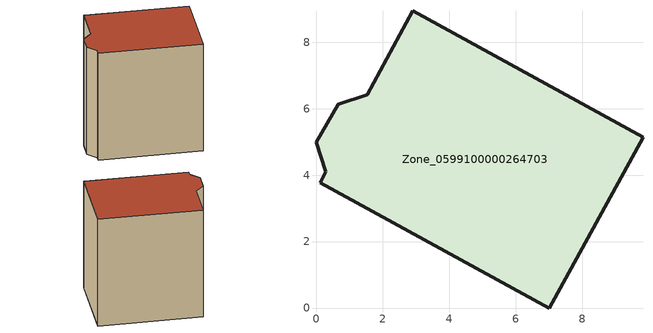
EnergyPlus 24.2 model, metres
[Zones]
Zone_0599100000264703
 floor ground (C_G): 0.65,6.13 1.52,6.41 2.9,8.94 9.82,5.14 7,0 0.11,3.77 0.27,4.1 0,4.99 z0
 wall outside (C_F): 1.52,6.41 0.65,6.13 0,4.99 0.27,4.1 0.11,3.77 7,0 9.82,5.14 2.9,8.94 1.52,6.41 z0:8.98
 roof outside (C_R): 9.82,5.14 2.9,8.94 1.52,6.41 0.65,6.13 0,4.99 0.27,4.1 0.11,3.77 7,0 z8.98
[BUILDING]
Pand.0599100000264703: North Axis=0; Terrain=City; Loads Convergence Tolerance Value=0.04; Temperature Convergence Tolerance Value=0.4; Solar Distribution=FullExterior; Maximum Number of Warmup Days=25; Minimum Number of Warmup Days=1
[Site:Location]
Rotterdam.The.Hague.AP_ZH_NLD Design_Conditions: Latitude=51.96; Longitude=4.45; Time Zone=1; Elevation=-4.5
[SITE:GROUNDTEMPERATURE:BUILDINGSURFACE]
18, 18, 18, 18, 18, 18, 18, 18, 18, 18, 18, 18
[MATERIAL] Thermal Absorptance=0.9; Solar Absorptance=0.7; Visible Absorptance=0.7
Name | Roughness | Thickness | Conductivity | Density | Specific Heat
G.TI.1946 | MediumSmooth | 0.15 | 1 | 540 | 1210
F.TI.1946 | Rough | 0.3 | 0.857143 | 1920 | 840
R.TI.1946 | MediumRough | 0.2 | 0.1 | 1500 | 1000
[CONSTRUCTION]
C_G: G.TI.1946
C_F: F.TI.1946
C_R: R.TI.1946
[ZONE]
Zone_0599100000264703: Type=1; Multiplier=1; Ceiling Height=Autocalculate; Volume=Autocalculate; Floor Area=autocalculate; Part of Total Floor Area=Yes
[ZONEINFILTRATION:DESIGNFLOWRATE]
Infil_Zone_0599100000264703: Zone or ZoneList or Space or SpaceList=Zone_0599100000264703; Schedule=AlwaysOn; Design Flow Rate Calculation Method=Flow/Area; Flow Rate per Floor Area=0.003; Constant Term Coefficient=1; Temperature Term Coefficient=0; Velocity Term Coefficient=0; Velocity Squared Term Coefficient=0
[HVACTEMPLATE:ZONE:IDEALLOADSAIRSYSTEM]
Zone_0599100000264703: Maximum Heating Supply Air Temperature=50; Minimum Cooling Supply Air Temperature=13; Maximum Heating Supply Air Humidity Ratio=0.0156; Minimum Cooling Supply Air Humidity Ratio=0.0077; Heating Limit=NoLimit; Cooling Limit=NoLimit; Dehumidification Control Type=ConstantSensibleHeatRatio; Cooling Sensible Heat Ratio=0.7; Dehumidification Setpoint=60; Humidification Control Type=None; Humidification Setpoint=30; Outdoor Air Method=None; Outdoor Air Flow Rate per Person=0.00944; Outdoor Air Flow Rate per Zone Floor Area=0; Outdoor Air Flow Rate per Zone=0; Demand Controlled Ventilation Type=None; Outdoor Air Economizer Type=NoEconomizer; Heat Recovery Type=None; Sensible Heat Recovery Effectiveness=0.7; Latent Heat Recovery Effectiveness=0.65
[ZONECONTROL:THERMOSTAT]
ThermostatControl_Zone_0599100000264703: Zone or ZoneList=Zone_0599100000264703; Control Type Schedule=DualSetpointControlType; Control 1=Thermostat_Zone_0599100000264703; Temperature Difference Between Cutout And Setpoint=0
[THERMOSTATSETPOINT:DUALSETPOINT]
Thermostat_Zone_0599100000264703: Heating Setpoint Temperature Schedule=HeatingSetpoint_Zone_0599100000264703; Cooling Setpoint Temperature Schedule=CoolingSetpoint_Zone_0599100000264703
[SCHEDULE:COMPACT]
HeatingSetpoint_Zone_0599100000264703: Through: 12/31, For: AllDays, Until: 24:00, 21
CoolingSetpoint_Zone_0599100000264703: Through: 12/31, For: AllDays, Until: 24:00, 24
DualSetpointControlType: Through: 12/31, For: AllDays, Until: 24:00, 4
AlwaysOn: Through: 12/31, For: AllDays, Until: 24:00, 1
